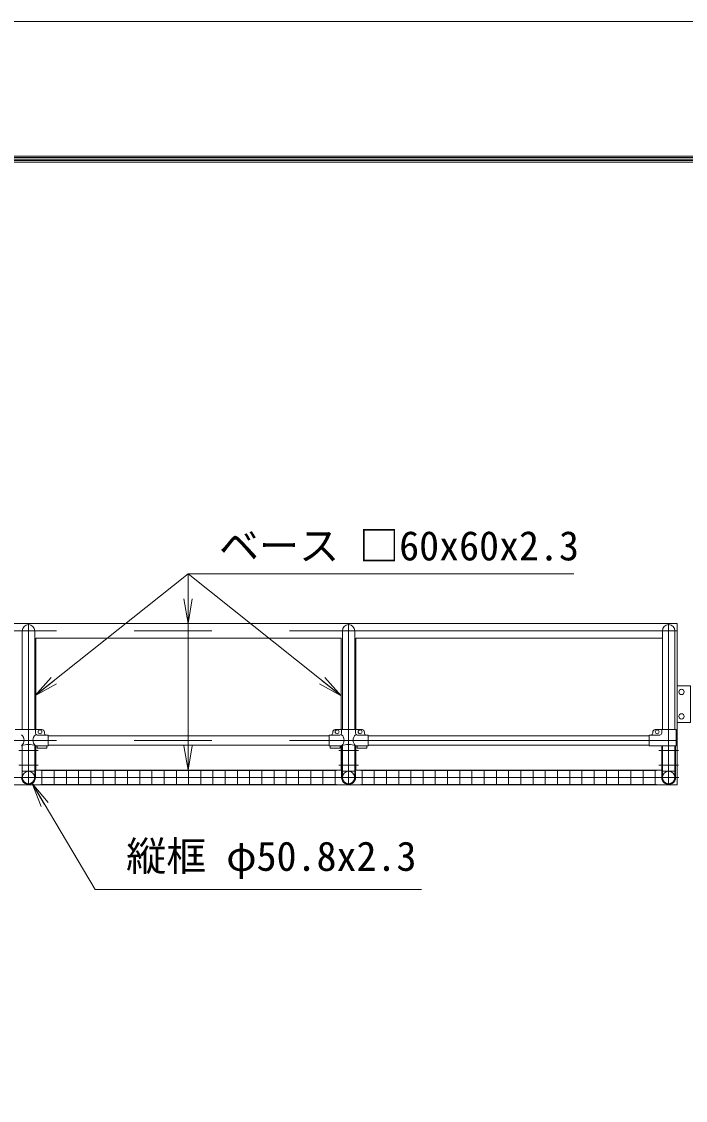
# Model space of a CAD drawing. Units: millimetres, scale not verified. Extents: x -10500 to 10500, y -7425 to 7425.
# Drawn here: x -812 to 1905, y 3013 to 7425 of the extents above; entities that cross this region are included whole.
import ezdxf
from ezdxf.enums import TextEntityAlignment as Align

# ---------------------------------------------------------------- set-up
doc = ezdxf.new("R2010")
doc.units = ezdxf.units.MM
doc.header["$LTSCALE"] = 50
doc.linetypes.add('USER1', pattern=[50.8, 31.75, -6.35, 6.35, -6.35])
for name, color, linetype, lineweight in [('0-1_0', 7, 'Continuous', 9), ('0-2_D-STR1', 1, 'Continuous', 18), ('0-3_D-BMK', 2, 'USER1', 13), ('0-4_D-STR3', 3, 'Continuous', 13), ('0-5_D-STR2', 7, 'Continuous', 9), ('0-9_D-STR-TXT', 7, 'Continuous', 9), ('0-B_D-TTL', 7, 'Continuous', 9)]:
    doc.layers.add(name, color=color, linetype=linetype, lineweight=lineweight)
doc.styles.add('ＭＳ ゴシック', font='')
doc.styles.get('ＭＳ ゴシック').set_extended_font_data('MS Gothic')

# ---------------------------------------------------------------- blocks, each defined once
blk = doc.blocks.new('_Open')
at = {"layer": '0-1_0'}
blk.add_line((-50, 8.33), (0, 0), dxfattribs=at)
blk.add_lwpolyline([(-50, -8.33), (0, 0), (-50, 0)], dxfattribs=at)

msp = doc.modelspace()

# ---------------------------------------------------------------- linework, layer by layer
at = {"layer": '0-2_D-STR1'}
for p, q in [((-2128.58, 4963.91), (1871.42, 4963.91)), ((1871.42, 4963.91), (1871.42, 4303.91)), ((-808.98, 4933.91), (-808.98, 4529.61)), ((-758.18, 4933.91), (-758.18, 4529.61)), ((-753.58, 4903.91), (-753.58, 4529.61)), ((496.42, 4903.91), (-753.58, 4903.91)), ((496.42, 4903.91), (496.42, 4529.61)), ((501.02, 4933.91), (501.02, 4529.61)), ((551.82, 4933.91), (551.82, 4529.61)), ((1811.02, 4903.91), (556.42, 4903.91)), ((556.42, 4903.91), (556.42, 4529.61)), ((1811.02, 4933.91), (1811.02, 4529.61)), ((1861.82, 4933.91), (1861.82, 4529.61)), ((-703.58, 4504.66), (446.42, 4504.66)), ((446.42, 4504.66), (-703.58, 4504.66)), ((1756.42, 4504.66), (606.42, 4504.66)), ((606.42, 4504.66), (1756.42, 4504.66)), ((-808.98, 4464.66), (-808.98, 4359.31)), ((-758.18, 4464.66), (-758.18, 4359.31)), ((-753.58, 4463.61), (-753.58, 4363.91)), ((-703.58, 4466.56), (446.42, 4466.56)), ((446.42, 4466.56), (-703.58, 4466.56)), ((496.42, 4463.61), (496.42, 4363.91)), ((501.02, 4464.66), (501.02, 4359.31)), ((551.82, 4464.66), (551.82, 4359.31)), ((556.42, 4463.61), (556.42, 4363.91)), ((1756.42, 4466.56), (606.42, 4466.56)), ((606.42, 4466.56), (1756.42, 4466.56)), ((1811.02, 4463.61), (1811.02, 4359.31)), ((1861.82, 4463.61), (1861.82, 4359.31)), ((-758.18, 4359.31), (-808.98, 4359.31)), ((-753.58, 4363.91), (496.42, 4363.91)), ((551.82, 4359.31), (501.02, 4359.31)), ((556.42, 4363.91), (1807.82, 4363.91)), ((1811.02, 4359.31), (1861.82, 4359.31)), ((-2074.58, 4303.91), (1871.42, 4303.91))]:
    msp.add_line(p, q, dxfattribs=at)
for centre in [(-783.58, 4333.91), (526.42, 4333.91), (1836.42, 4333.91)]:
    msp.add_circle(centre, 25.4, dxfattribs=at)
for centre in [(-783.58, 4933.91), (526.42, 4933.91), (1836.42, 4933.91)]:
    msp.add_arc(centre, 25.4, 0, 180, dxfattribs=at)
at = {"layer": '0-3_D-BMK'}
for p, q in [((-783.58, 4963.91), (-783.58, 4303.91)), ((526.42, 4963.91), (526.42, 4303.91)), ((1836.42, 4963.91), (1836.42, 4303.91)), ((1871.42, 4933.91), (-2128.58, 4933.91)), ((1871.42, 4485.61), (-2128.58, 4485.61)), ((-823.58, 4443.91), (-743.58, 4443.91)), ((486.42, 4443.91), (566.42, 4443.91)), ((1876.42, 4443.91), (1796.42, 4443.91)), ((-823.58, 4383.91), (-743.58, 4383.91)), ((486.42, 4383.91), (566.42, 4383.91)), ((1876.42, 4383.91), (1796.42, 4383.91)), ((1878.22, 4333.91), (-2133.58, 4333.91))]:
    msp.add_line(p, q, dxfattribs=at)
at = {"layer": '0-4_D-STR3'}
for p, q in [((1871.42, 4708.91), (1926.42, 4708.91)), ((-838.58, 4529.61), (-728.58, 4529.61)), ((-755.03, 4529.61), (-755.03, 4514.61)), ((-703.58, 4507.61), (-748.03, 4507.61)), ((-718.58, 4519.61), (-718.58, 4514.61)), ((-703.58, 4507.61), (-703.58, 4463.61)), ((446.42, 4507.61), (446.42, 4463.61)), ((490.87, 4507.61), (446.42, 4507.61)), ((461.42, 4519.61), (461.42, 4514.61)), ((471.42, 4529.61), (581.42, 4529.61)), ((497.87, 4529.61), (497.87, 4514.61)), ((554.97, 4529.61), (554.97, 4514.61)), ((606.42, 4507.61), (561.97, 4507.61)), ((591.42, 4519.61), (591.42, 4514.61)), ((606.42, 4507.61), (606.42, 4463.61)), ((1756.42, 4507.61), (1800.87, 4507.61)), ((1756.42, 4507.61), (1756.42, 4463.61)), ((1771.42, 4519.61), (1771.42, 4514.61)), ((1867.37, 4529.61), (1781.42, 4529.61)), ((1807.87, 4529.61), (1807.87, 4514.61)), ((1867.37, 4463.61), (1867.37, 4529.61)), ((-812.18, 4463.61), (-808.98, 4463.61)), ((-808.98, 4333.91), (-808.98, 4463.61)), ((-754.98, 4463.61), (-758.18, 4463.61)), ((-758.18, 4333.91), (-758.18, 4463.61)), ((-703.58, 4463.61), (-755.03, 4463.61)), ((-754.98, 4333.91), (-754.98, 4463.61)), ((-748.58, 4463.61), (-748.58, 4454.31)), ((-708.58, 4463.61), (-708.58, 4454.31)), ((497.87, 4463.61), (446.42, 4463.61)), ((451.42, 4463.61), (451.42, 4454.31)), ((491.42, 4463.61), (491.42, 4454.31)), ((497.82, 4333.91), (497.82, 4463.61)), ((497.82, 4463.61), (501.02, 4463.61)), ((501.02, 4333.91), (501.02, 4463.61)), ((555.02, 4463.61), (551.82, 4463.61)), ((551.82, 4333.91), (551.82, 4463.61)), ((606.42, 4463.61), (554.97, 4463.61)), ((555.02, 4333.91), (555.02, 4463.61)), ((561.42, 4463.61), (561.42, 4454.31)), ((601.42, 4463.61), (601.42, 4454.31)), ((1756.42, 4463.61), (1867.37, 4463.61)), ((1807.82, 4333.91), (1807.82, 4463.61)), ((1808.82, 4463.61), (1812.02, 4463.61)), ((1811.02, 4333.91), (1811.02, 4463.61)), ((1861.82, 4333.91), (1861.82, 4463.61)), ((1866.02, 4463.61), (1862.82, 4463.61)), ((1865.02, 4333.91), (1865.02, 4463.61)), ((-708.58, 4454.31), (-748.58, 4454.31)), ((491.42, 4454.31), (451.42, 4454.31)), ((601.42, 4454.31), (561.42, 4454.31))]:
    msp.add_line(p, q, dxfattribs=at)
msp.add_lwpolyline([(1871.42, 4558.91), (1926.42, 4558.91), (1926.42, 4708.91)], dxfattribs=at)
for centre, radius in [((1888.92, 4683.91), 10.97), ((1888.92, 4583.91), 10.97), ((-736.58, 4520.61), 8), ((479.42, 4520.61), 8), ((573.42, 4520.61), 8), ((1789.42, 4520.61), 8)]:
    msp.add_circle(centre, radius, dxfattribs=at)
for centre, radius, start, end in [((-831.25, 4486.05), 29.48, 310.4464, 49.5536), ((-735.9, 4486.05), 29.48, 130.4464, 229.5536), ((-748.03, 4514.61), 7, 180, 270), ((-728.58, 4519.61), 10, 0, 90), ((-711.58, 4514.61), 7, 180, 270), ((454.42, 4514.61), 7, 270, 0), ((471.42, 4519.61), 10, 90, 180), ((490.87, 4514.61), 7, 270, 0), ((478.75, 4486.05), 29.48, 310.4464, 49.5536), ((574.1, 4486.05), 29.48, 130.4464, 229.5536), ((561.97, 4514.61), 7, 180, 270), ((581.42, 4519.61), 10, 0, 90), ((598.42, 4514.61), 7, 180, 270), ((1764.42, 4514.61), 7, 270, 0), ((1781.42, 4519.61), 10, 90, 180), ((1800.87, 4514.61), 7, 270, 0), ((-783.58, 4383.13), 85.4, 70.46947, 109.53053), ((526.42, 4383.13), 85.4, 70.46947, 109.53053), ((-783.58, 4333.91), 28.6, 179.9857, 0.0143), ((-783.58, 4333.91), 25.4, 179.99463, 0.00537), ((526.42, 4333.91), 28.6, 179.9857, 0.0143), ((526.42, 4333.91), 25.4, 179.99463, 0.00537), ((1836.42, 4333.91), 28.6, 179.9857, 0.0143), ((1836.42, 4333.91), 25.4, 179.99463, 0.00537)]:
    msp.add_arc(centre, radius, start, end, dxfattribs=at)
at = {"layer": '0-5_D-STR2'}
for p, q in [((-733.58, 4361.91), (476.42, 4361.91)), ((-733.58, 4333.91), (476.42, 4333.91)), ((-728.58, 4305.91), (-728.58, 4361.91)), ((-678.58, 4305.91), (-678.58, 4361.91)), ((-628.58, 4305.91), (-628.58, 4361.91)), ((-578.58, 4305.91), (-578.58, 4361.91)), ((-528.58, 4305.91), (-528.58, 4361.91)), ((-478.58, 4305.91), (-478.58, 4361.91)), ((-428.58, 4305.91), (-428.58, 4361.91)), ((-378.58, 4305.91), (-378.58, 4361.91)), ((-328.58, 4305.91), (-328.58, 4361.91)), ((-278.58, 4305.91), (-278.58, 4361.91)), ((-228.58, 4305.91), (-228.58, 4361.91)), ((-178.58, 4305.91), (-178.58, 4361.91)), ((-128.58, 4305.91), (-128.58, 4361.91)), ((-78.58, 4305.91), (-78.58, 4361.91)), ((-28.58, 4305.91), (-28.58, 4361.91)), ((21.42, 4305.91), (21.42, 4361.91)), ((71.42, 4305.91), (71.42, 4361.91)), ((121.42, 4305.91), (121.42, 4361.91)), ((171.42, 4305.91), (171.42, 4361.91)), ((221.42, 4305.91), (221.42, 4361.91)), ((271.42, 4305.91), (271.42, 4361.91)), ((321.42, 4305.91), (321.42, 4361.91)), ((371.42, 4305.91), (371.42, 4361.91)), ((421.42, 4305.91), (421.42, 4361.91)), ((471.42, 4305.91), (471.42, 4361.91)), ((576.42, 4361.91), (1786.42, 4361.91)), ((576.42, 4333.91), (1786.42, 4333.91)), ((581.42, 4305.91), (581.42, 4361.91)), ((631.42, 4305.91), (631.42, 4361.91)), ((681.42, 4305.91), (681.42, 4361.91)), ((731.42, 4305.91), (731.42, 4361.91)), ((781.42, 4305.91), (781.42, 4361.91)), ((831.42, 4305.91), (831.42, 4361.91)), ((881.42, 4305.91), (881.42, 4361.91)), ((931.42, 4305.91), (931.42, 4361.91)), ((981.42, 4305.91), (981.42, 4361.91)), ((1031.42, 4305.91), (1031.42, 4361.91)), ((1081.42, 4305.91), (1081.42, 4361.91)), ((1131.42, 4305.91), (1131.42, 4361.91)), ((1181.42, 4305.91), (1181.42, 4361.91)), ((1231.42, 4305.91), (1231.42, 4361.91)), ((1281.42, 4305.91), (1281.42, 4361.91)), ((1331.42, 4305.91), (1331.42, 4361.91)), ((1381.42, 4305.91), (1381.42, 4361.91)), ((1431.42, 4305.91), (1431.42, 4361.91)), ((1481.42, 4305.91), (1481.42, 4361.91)), ((1531.42, 4305.91), (1531.42, 4361.91)), ((1581.42, 4305.91), (1581.42, 4361.91)), ((1631.42, 4305.91), (1631.42, 4361.91)), ((1681.42, 4305.91), (1681.42, 4361.91)), ((1731.42, 4305.91), (1731.42, 4361.91)), ((1781.42, 4305.91), (1781.42, 4361.91)), ((-733.58, 4305.91), (476.42, 4305.91)), ((576.42, 4305.91), (1786.42, 4305.91))]:
    msp.add_line(p, q, dxfattribs=at)
at = {"layer": '0-9_D-STR-TXT'}
for q in [(-756.61, 4668.7), (-130.88, 4965.91), (494.86, 4668.7)]:
    msp.add_line((-130.88, 5166.14), q, dxfattribs=at)
for points in [[(1448.21, 5166.14), (-130.88, 5166.14), (-130.88, 4365.91)], [(825.34, 3876.08), (-511.36, 3876.08), (-767.94, 4307.61)]]:
    msp.add_lwpolyline(points, dxfattribs=at)
at = {"layer": '0-B_D-TTL', "color": 2, "lineweight": 18}
msp.add_lwpolyline([(-10500, 7425), (10500, 7425), (10500, -7425), (-10500, -7425)], close=True, dxfattribs=at)
at = {"layer": '0-B_D-TTL'}
for points in [[(-9825, 6875), (9825, 6875), (9825, -6875), (-9825, -6875)], [(-9818.75, 6868.75), (9818.75, 6868.75), (9818.75, -6868.75), (-9818.75, -6868.75)], [(-9812.5, 6862.5), (9812.5, 6862.5), (9812.5, -6862.5), (-9812.5, -6862.5)], [(-9806.25, 6856.25), (9806.25, 6856.25), (9806.25, -6856.25), (-9806.25, -6856.25)], [(-9800, 6850), (9800, 6850), (9800, -6850), (-9800, -6850)]]:
    msp.add_lwpolyline(points, close=True, dxfattribs=at)

# ---------------------------------------------------------------- block references
at = {"layer": '0-9_D-STR-TXT', "xscale": 2, "yscale": 2}
for p, rotation in [((-130.88, 4963.91), 270), ((-758.18, 4667.46), 218.48339), ((496.42, 4667.46), 321.51661), ((-130.88, 4363.91), 270), ((-768.96, 4309.32), 120.73456)]:
    msp.add_blockref('_Open', p, dxfattribs=dict(at, rotation=rotation))

# ---------------------------------------------------------------- texts
at = {"layer": '0-9_D-STR-TXT', "style": 'ＭＳ ゴシック'}
for s, p in [('ベース □60x60x2.3', (-4.2, 5185.54)), ('縦框 φ50.8x2.3', (-384.05, 3916.11))]:
    msp.add_text(s, height=120.2, dxfattribs=at).set_placement(p, align=Align.BOTTOM_LEFT)

doc.saveas('drawing.dxf')
